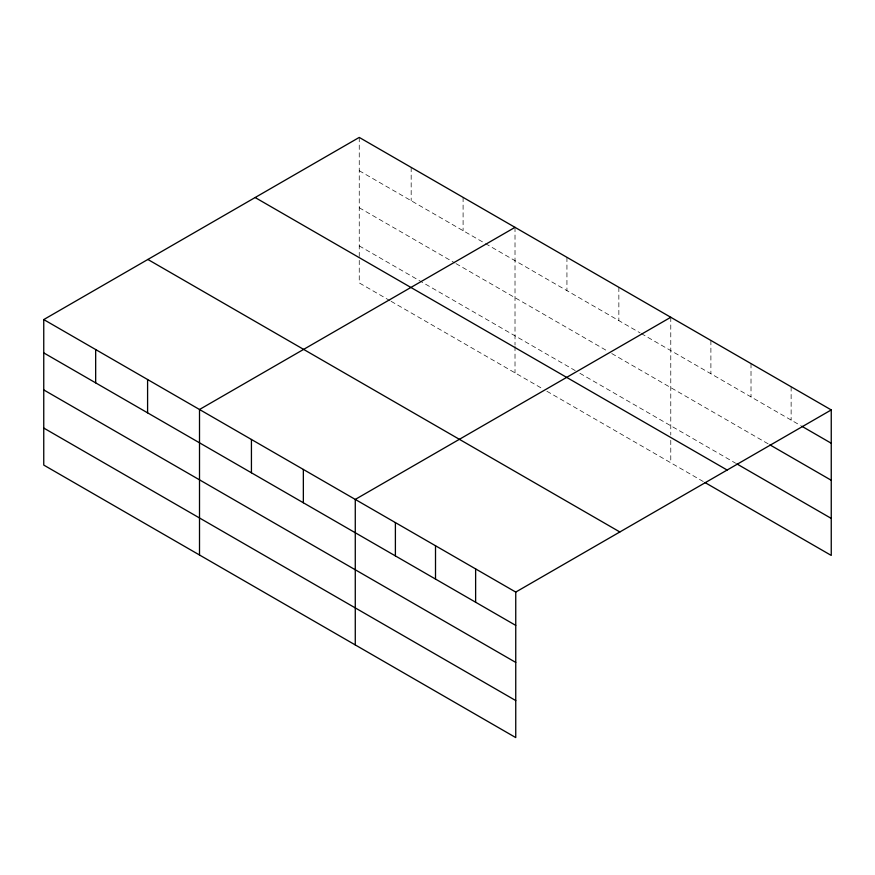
<?xml version="1.0" encoding="UTF-8"?>
<svg xmlns="http://www.w3.org/2000/svg" width="875" height="875" viewBox="0 0 875 875"><rect width="100%" height="100%" fill="white"/><g stroke="black" fill="none" stroke-linecap="round" stroke-linejoin="round"><path stroke-width="0.66" stroke-dasharray="4.38 3.28" d="M359.253 170.734L484.334 242.944M485.505 243.633L640.084 332.872M641.266 333.561L800.57 425.523M359.253 207.758L454.825 262.938M456.006 263.616L607.053 350.82M611.767 353.544L768.709 444.161M359.253 245.897L575.192 370.573M579.906 373.297L735.667 463.225M389.933 300.639L359.253 282.92L359.253 257.797M391.114 301.317L542.15 388.522M546.875 391.245L703.806 481.852M791.131 386.761L791.131 420.077M751.012 363.595L751.012 396.911M710.894 340.43L710.894 373.745M670.775 317.275L670.775 435.017M670.775 440.3L670.775 462.777M618.855 287.295L618.855 320.611M566.934 257.316L566.934 290.631M515.014 227.347L515.014 345.089M515.014 346.413L515.014 372.848M463.094 197.367L463.094 230.683M411.173 167.387L411.173 200.714M359.253 137.419L359.253 256.484"/><path stroke-width="1.31" d="M515.747 662.419L515.747 592.08L43.75 319.572L43.75 465.073L515.747 737.581L515.747 662.419L43.75 389.911M43.75 319.572L359.253 137.419L831.25 409.927L831.25 555.428L704.987 482.541M515.014 227.347L199.511 409.5L199.511 555.002M670.775 317.275L355.272 499.417L355.272 644.93M515.747 592.08L831.25 409.927M801.752 426.213L831.25 443.242M769.891 444.839L831.25 480.266M736.848 463.903L831.25 518.405M255.139 197.531L727.136 470.028M147.864 259.459L619.861 531.967M43.75 352.887L515.747 625.395M43.75 428.05L515.747 700.558M475.628 568.914L475.628 602.23M435.509 545.748L435.509 579.064M395.391 522.583L395.391 555.898M303.352 469.448L303.352 502.764M251.431 439.469L251.431 472.784M147.591 379.52L147.591 412.836M95.67 349.541L95.67 382.856"/></g></svg>
